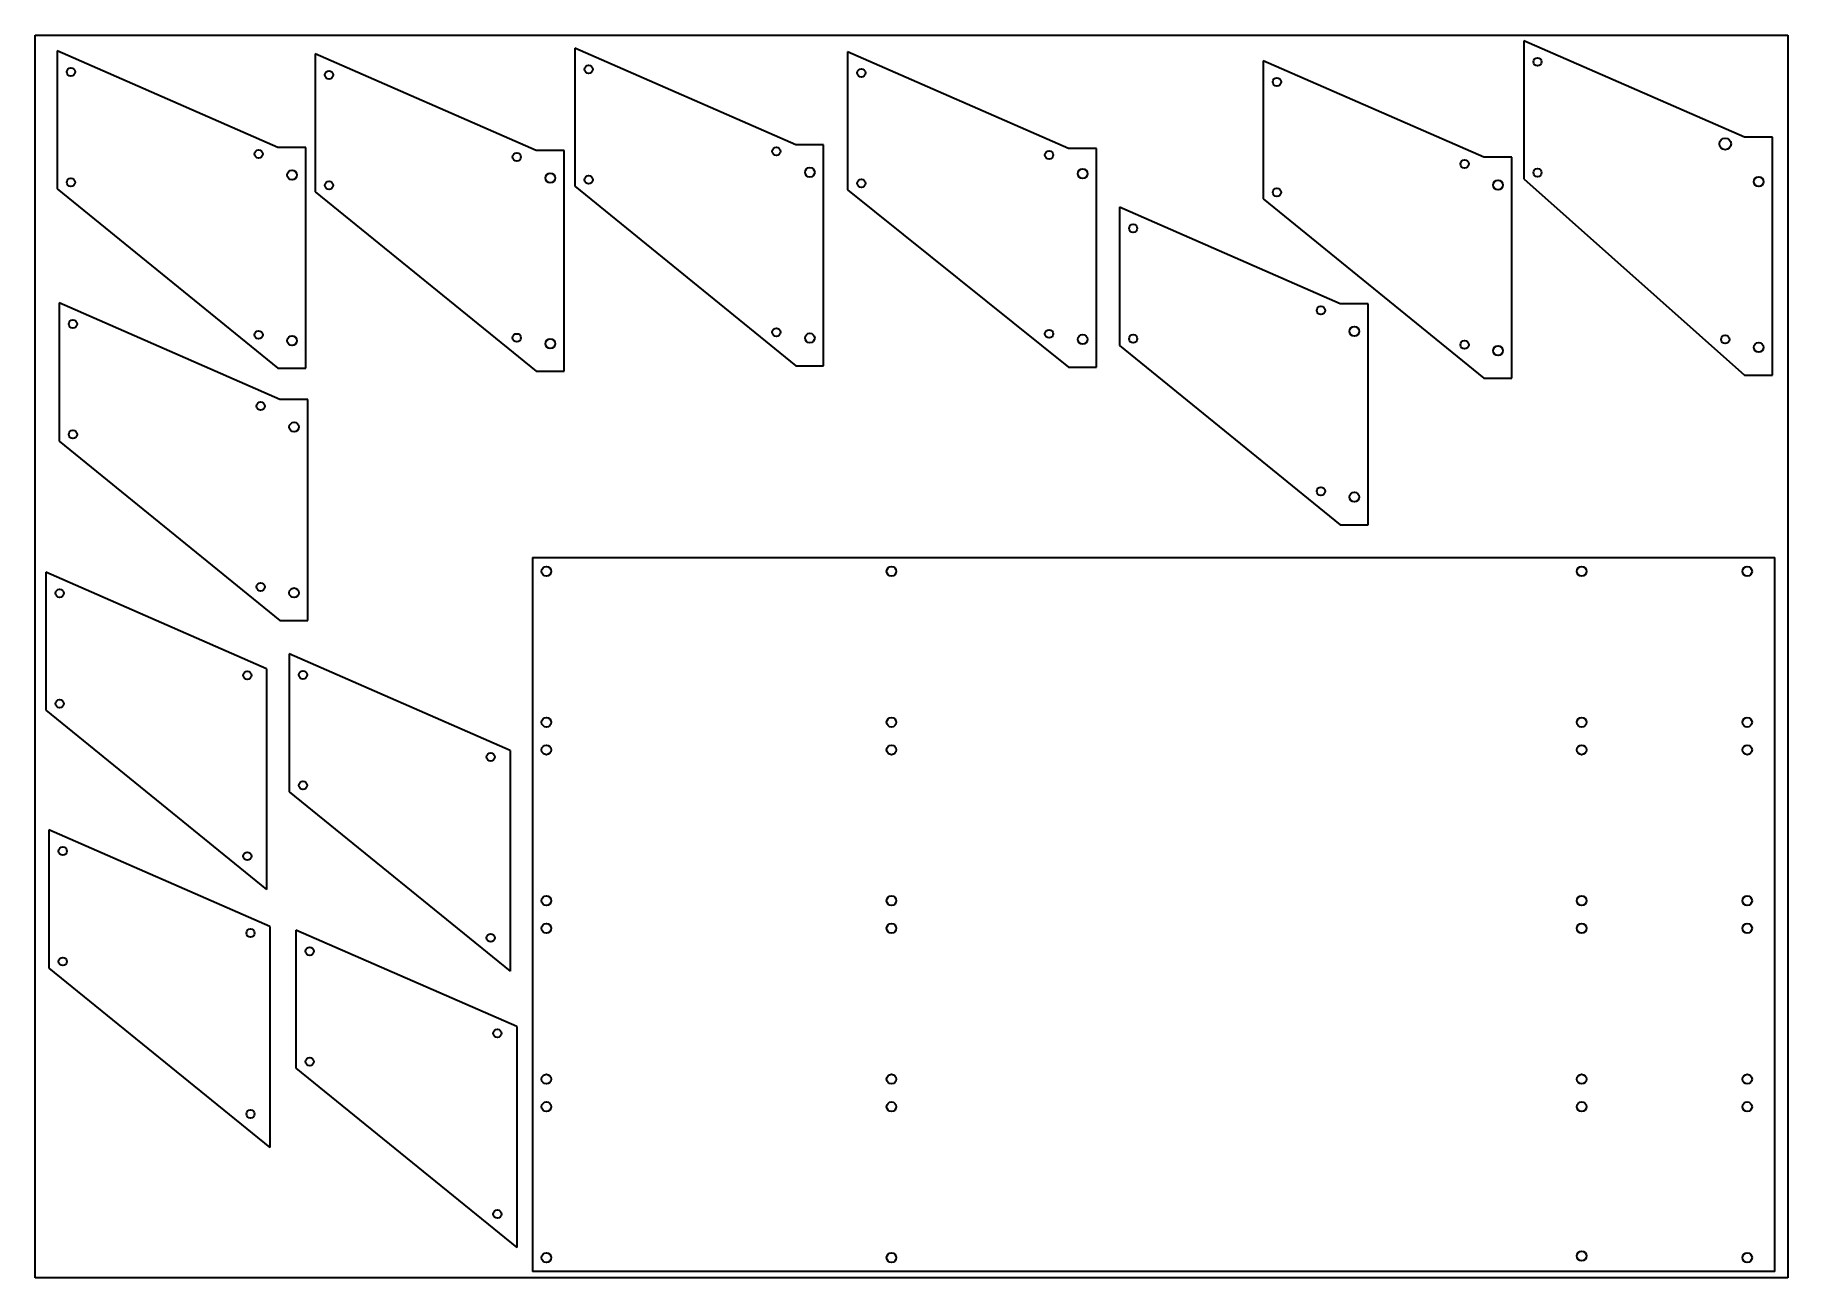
# Model space of a CAD drawing. Extents: x 1020 to 1655, y 58 to 508.
import ezdxf

# ---------------------------------------------------------------- set-up
doc = ezdxf.new("R2010")
doc.units = 0

msp = doc.modelspace()

# ---------------------------------------------------------------- linework, layer by layer
at = {"color": 7, "lineweight": 35}
for p, q in [((1020.132568, 508.251923), (1655.132568, 508.251923)), ((1020.132568, 58.251923), (1020.132568, 508.251923)), ((1655.132568, 508.251923), (1655.132568, 58.251923)), ((1108.115723, 467.595032), (1028.115967, 502.546051)), ((1028.115967, 502.546051), (1028.115967, 452.546051)), ((1295.67688, 468.540833), (1215.677124, 503.491821)), ((1215.677124, 503.491821), (1215.677124, 453.491821)), ((1394.47522, 467.233887), (1314.475586, 502.184875)), ((1314.475586, 502.184875), (1314.475586, 452.184875)), ((1639.40625, 471.248779), (1559.406616, 506.199768)), ((1559.406616, 506.199768), (1559.406616, 456.199768)), ((1201.63501, 466.516907), (1121.635254, 501.467926)), ((1121.635254, 501.467926), (1121.635254, 451.467926)), ((1544.990723, 463.99408), (1464.991089, 498.945068)), ((1464.991089, 498.945068), (1464.991089, 448.945068)), ((1649.54126, 385.159119), (1649.54126, 471.248779)), ((1118.250732, 387.595032), (1118.250732, 467.595032)), ((1211.77002, 386.516907), (1211.77002, 466.516907)), ((1305.81189, 388.540833), (1305.81189, 468.540833)), ((1404.610229, 388.05545), (1404.610229, 467.233887)), ((1555.125732, 383.994049), (1555.125732, 463.99408)), ((1028.115967, 452.546051), (1108.115723, 387.595032)), ((1121.635254, 451.467926), (1201.63501, 386.516907)), ((1215.677124, 453.491821), (1295.67688, 388.540833)), ((1314.475586, 452.184875), (1394.47522, 388.05545)), ((1559.406616, 456.199768), (1639.40625, 385.159119)), ((1492.932617, 410.960327), (1412.932983, 445.911316)), ((1412.932983, 445.911316), (1412.932983, 395.911316)), ((1464.991089, 448.945068), (1544.990723, 383.99408)), ((1108.841919, 376.314178), (1028.842285, 411.265167)), ((1028.842285, 411.265167), (1028.842285, 361.265167)), ((1503.067627, 330.960327), (1503.067627, 410.960327)), ((1412.932983, 395.911316), (1492.932617, 330.960327)), ((1118.976929, 296.314178), (1118.976929, 376.314148)), ((1028.842285, 361.265167), (1108.841919, 296.314178)), ((1200.37854, 319.073486), (1650.37854, 319.073486)), ((1200.37854, 319.073486), (1200.37854, 60.605209)), ((1650.37854, 60.605209), (1650.37854, 319.073486)), ((1024.026367, 313.788239), (1024.026367, 263.788239)), ((1104.026001, 278.837219), (1024.026367, 313.788239)), ((1112.187012, 284.219574), (1112.187012, 234.219559)), ((1192.186768, 249.268555), (1112.187012, 284.219574)), ((1104.026001, 278.837219), (1104.026001, 198.837219)), ((1024.026367, 263.788239), (1104.026001, 198.837219)), ((1192.186768, 249.268555), (1192.186768, 169.268555)), ((1112.187012, 234.219559), (1192.186768, 169.268555)), ((1025.179077, 220.439453), (1025.179077, 170.439453)), ((1105.178833, 185.488464), (1025.179077, 220.439453)), ((1105.178833, 185.488464), (1105.178833, 105.488449)), ((1114.622803, 184.176331), (1114.622803, 134.176331)), ((1194.622437, 149.225342), (1114.622803, 184.176331)), ((1025.179077, 170.439453), (1105.178833, 105.488449)), ((1194.622437, 149.225342), (1194.622437, 69.225342)), ((1114.622803, 134.176331), (1194.622437, 69.225342)), ((1655.132568, 58.251923), (1020.132568, 58.251923)), ((1650.37854, 60.605209), (1200.37854, 60.605209))]:
    msp.add_line(p, q, dxfattribs=at)
at = {"color": 7, "lineweight": 35, "ltscale": 0.253375}
for p, q in [((1649.54126, 471.248779), (1639.40625, 471.248779)), ((1118.250732, 467.595032), (1108.115723, 467.595032)), ((1211.77002, 466.516907), (1201.63501, 466.516907)), ((1305.81189, 468.540833), (1295.67688, 468.540833)), ((1404.610229, 467.233887), (1394.47522, 467.233887)), ((1555.125732, 463.99408), (1544.990723, 463.99408)), ((1503.067627, 410.960327), (1492.932617, 410.960327)), ((1108.115723, 387.595032), (1118.250732, 387.595032)), ((1295.67688, 388.540833), (1305.81189, 388.540833)), ((1394.47522, 388.05545), (1404.610229, 388.05545)), ((1201.63501, 386.516907), (1211.77002, 386.516907)), ((1544.990723, 383.99408), (1555.125732, 383.99408)), ((1639.40625, 385.159119), (1649.54126, 385.159119)), ((1118.976929, 376.314178), (1108.841919, 376.314178)), ((1492.932617, 330.960327), (1503.067627, 330.960327)), ((1108.841919, 296.314178), (1118.976929, 296.314178))]:
    msp.add_line(p, q, dxfattribs=at)
at = {"color": 7, "lineweight": 35}
for centre, radius in [((1033.115967, 494.905243), 1.5), ((1126.635254, 493.827118), 1.5), ((1220.677124, 495.851013), 1.5), ((1319.475586, 494.544098), 1.5), ((1564.406616, 498.55896), 1.5), ((1469.991089, 491.30426), 1.5), ((1632.40625, 468.850647), 2.103242), ((1101.115723, 465.196899), 1.5), ((1194.63501, 464.118774), 1.5), ((1288.67688, 466.1427), 1.5), ((1387.47522, 464.835754), 1.5), ((1113.250732, 457.595032), 1.75), ((1206.77002, 456.516907), 1.75), ((1220.677124, 455.872803), 1.5), ((1300.81189, 458.540833), 1.75), ((1399.610229, 458.05542), 1.75), ((1537.990723, 461.595947), 1.5), ((1564.406616, 458.446564), 1.5), ((1033.115967, 454.927032), 1.5), ((1126.635254, 453.848907), 1.5), ((1319.475586, 454.584961), 1.5), ((1469.991089, 451.32605), 1.5), ((1550.125732, 453.99408), 1.75), ((1644.54126, 455.159119), 1.75), ((1417.932983, 438.270508), 1.5), ((1485.932617, 408.562195), 1.5), ((1033.842285, 403.624359), 1.5), ((1101.115723, 399.718719), 1.5), ((1194.63501, 398.640594), 1.5), ((1288.67688, 400.66449), 1.5), ((1300.81189, 398.540833), 1.75), ((1387.47522, 400.074982), 1.5), ((1498.067627, 400.960327), 1.75), ((1113.250732, 397.595032), 1.75), ((1206.77002, 396.516907), 1.75), ((1399.610229, 398.05545), 1.75), ((1417.932983, 398.292297), 1.5), ((1537.990723, 396.117737), 1.5), ((1550.125732, 393.99408), 1.75), ((1632.40625, 398.062073), 1.5), ((1644.54126, 395.159119), 1.75), ((1101.841919, 373.916046), 1.5), ((1033.842285, 363.646149), 1.5), ((1113.976929, 366.314178), 1.75), ((1485.932617, 343.083984), 1.5), ((1498.067627, 340.960327), 1.75), ((1205.37854, 314.073517), 1.75), ((1330.37854, 314.073517), 1.75), ((1580.37854, 314.073517), 1.75), ((1640.37854, 314.073517), 1.75), ((1029.026367, 306.14743), 1.5), ((1101.841919, 308.437836), 1.5), ((1113.976929, 306.314178), 1.75), ((1097.026001, 276.439087), 1.5), ((1117.187012, 276.578766), 1.5), ((1029.026367, 266.169189), 1.5), ((1205.37854, 259.456512), 1.75), ((1330.37854, 259.456512), 1.75), ((1580.37854, 259.456512), 1.75), ((1640.37854, 259.456512), 1.75), ((1185.186768, 246.870438), 1.5), ((1205.37854, 249.456512), 1.75), ((1330.37854, 249.456512), 1.75), ((1580.37854, 249.456512), 1.75), ((1640.37854, 249.456512), 1.75), ((1117.187012, 236.60054), 1.5), ((1030.179077, 212.798645), 1.5), ((1097.026001, 210.960892), 1.5), ((1205.37854, 194.839508), 1.75), ((1330.37854, 194.839508), 1.75), ((1580.37854, 194.839508), 1.75), ((1640.37854, 194.839508), 1.75), ((1098.178833, 183.090332), 1.5), ((1205.37854, 184.839508), 1.75), ((1330.37854, 184.839508), 1.75), ((1580.37854, 184.839508), 1.75), ((1640.37854, 184.839508), 1.75), ((1119.622803, 176.535538), 1.5), ((1185.186768, 181.392227), 1.5), ((1030.179077, 172.820435), 1.5), ((1187.622437, 146.827209), 1.5), ((1119.622803, 136.557312), 1.5), ((1205.37854, 130.222504), 1.75), ((1330.37854, 130.222504), 1.75), ((1580.37854, 130.222504), 1.75), ((1640.37854, 130.222504), 1.75), ((1205.37854, 120.222504), 1.75), ((1330.37854, 120.222504), 1.75), ((1580.37854, 120.222504), 1.75), ((1640.37854, 120.222504), 1.75), ((1098.178833, 117.612122), 1.5), ((1187.622437, 81.348999), 1.5), ((1205.37854, 65.605209), 1.75), ((1330.37854, 65.605209), 1.75), ((1580.37854, 66.204803), 1.75), ((1640.37854, 65.605209), 1.75)]:
    msp.add_circle(centre, radius, dxfattribs=at)

doc.saveas('drawing.dxf')
